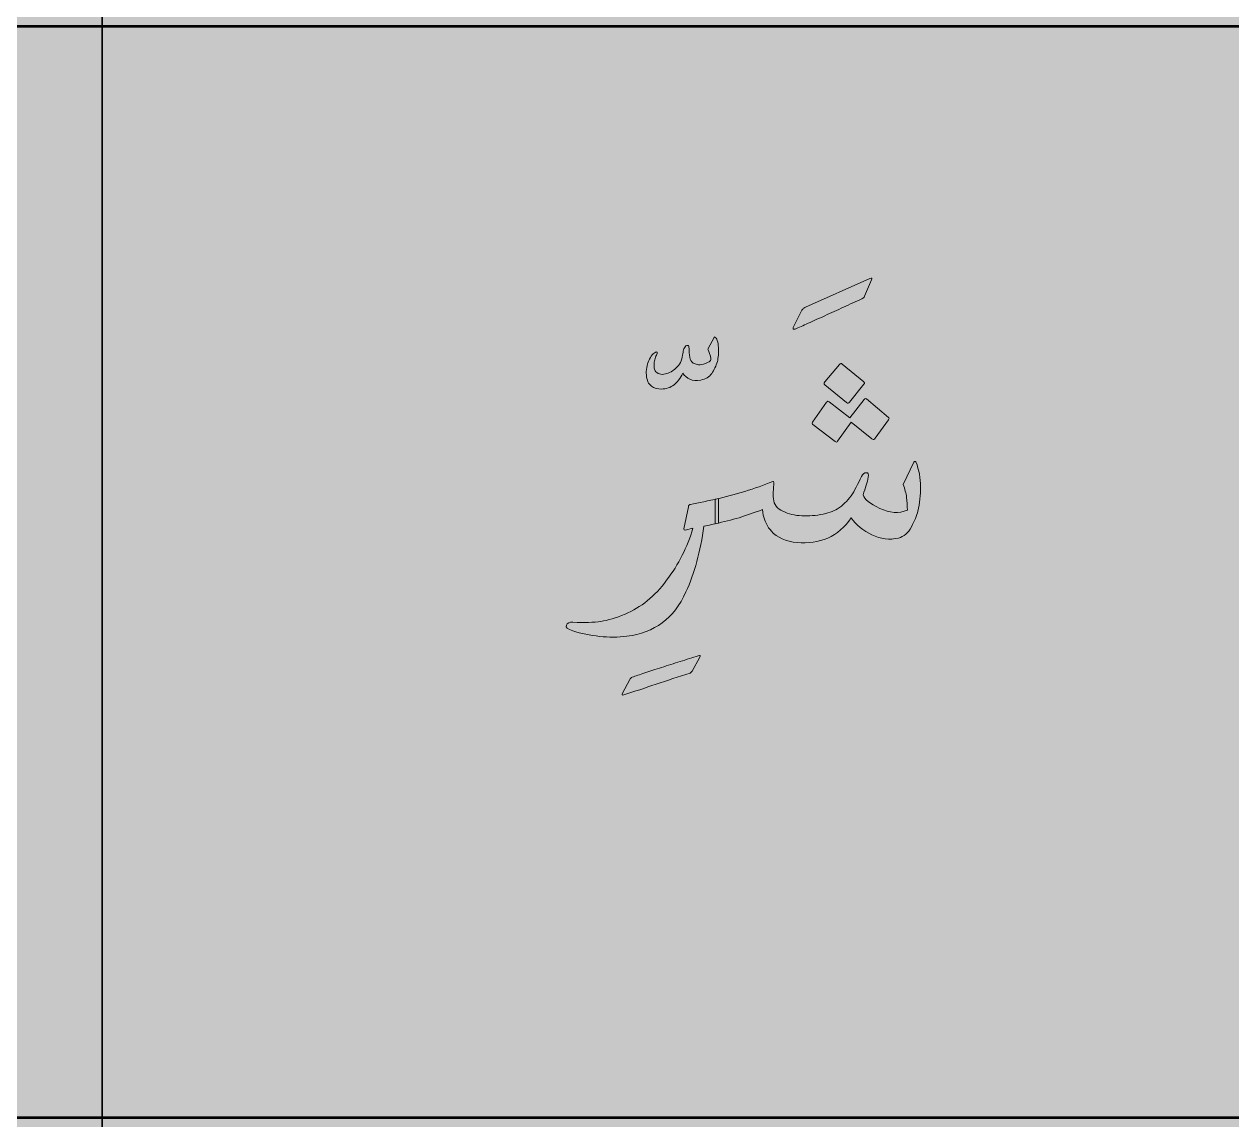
# Model space of a CAD drawing. Header units: inches. Extents: x -1481 to -429, y -1676 to -696.
# Drawn here: x -836.4 to -800.39, y -897.88 to -865.23 of the extents above; entities that cross this region are included whole.
import ezdxf

# ---------------------------------------------------------------- set-up
doc = ezdxf.new("R2010")
doc.units = ezdxf.units.IN
doc.header["$MEASUREMENT"] = 0
doc.layers.add('Layer 1', color=7, linetype='Continuous')

# ---------------------------------------------------------------- blocks, each defined once
blk = doc.blocks.new('block 233')
at = {"layer": 'Layer 1', "true_color": 0x009344}
h = blk.add_hatch(color=114, dxfattribs=at)
h.dxf.hatch_style = 2
h.paths.add_polyline_path([(-693.785, -985.727), (-933.785, -985.727), (-933.785, -695.727), (-693.785, -695.727)])
blk = doc.blocks.new('block 299')
at = {"layer": 'Layer 1', "color": 40, "lineweight": 30, "true_color": 0xf9a01b}
for points in [[(-873.134, -776.717), (-834.071, -776.717), (-834.071, -979.845), (-873.134, -979.845), (-873.134, -776.717)], [(-834.071, -776.717), (-795.008, -776.717), (-795.008, -979.845), (-834.071, -979.845), (-834.071, -776.717)]]:
    blk.add_lwpolyline(points, dxfattribs=at)
blk = doc.blocks.new('block 298')
at = {"layer": 'Layer 1', "true_color": 0x49c6ea}
h = blk.add_hatch(color=133, dxfattribs=at)
h.dxf.hatch_style = 2
h.paths.add_polyline_path([(-918.978, -972.482), (-748.663, -972.482), (-748.663, -755.291), (-918.978, -755.291)])
h = blk.add_hatch(color=133, dxfattribs=at)
h.dxf.hatch_style = 2
h.paths.add_polyline_path([(-907.24, -967.404), (-761.143, -967.404), (-761.143, -765.838), (-907.24, -765.838)])
at = {"layer": 'Layer 1', "true_color": 0xfff4c8}
h = blk.add_hatch(color=254, dxfattribs=at)
h.dxf.hatch_style = 2
h.paths.add_polyline_path([(-911.867, -897.818), (-756.165, -897.818), (-756.165, -865.294), (-911.867, -865.294)])
at = {"layer": 'Layer 1', "lineweight": 0}
blk.add_lwpolyline([(-911.867, -897.818), (-756.165, -897.818), (-756.165, -865.294), (-911.867, -865.294), (-911.867, -897.818)], dxfattribs=at)
at = {"layer": 'Layer 1', "color": 44, "lineweight": 53, "true_color": 0xaf7e09}
blk.add_lwpolyline([(-911.867, -897.818), (-756.165, -897.818), (-756.165, -865.294), (-911.867, -865.294), (-911.867, -897.818)], dxfattribs=at)
at = {"layer": 'Layer 1'}
blk.add_blockref('block 299', (0, 0), dxfattribs=at)
blk = doc.blocks.new('block 349')
at = {"layer": 'Layer 1', "true_color": 0x231f20}
h = blk.add_hatch(color=250, dxfattribs=at)
h.dxf.hatch_style = 2
edge = h.paths.add_edge_path()
edge.add_spline(control_points=[(-816.545, -884.57), (-816.888, -884.678), (-817.225, -884.788), (-817.557, -884.9), (-817.89, -885.012), (-818.208, -885.117), (-818.513, -885.215), (-818.569, -885.233), (-818.583, -885.215), (-818.555, -885.163), (-818.555, -885.163), (-818.339, -884.764), (-818.339, -884.764), (-818.329, -884.743), (-818.319, -884.727), (-818.311, -884.717), (-818.302, -884.706), (-818.287, -884.698), (-818.266, -884.691), (-818.172, -884.655), (-818.047, -884.613), (-817.893, -884.562), (-817.739, -884.511), (-817.572, -884.457), (-817.392, -884.399), (-817.212, -884.342), (-817.027, -884.283), (-816.838, -884.223), (-816.649, -884.164), (-816.469, -884.108), (-816.298, -884.056), (-816.27, -884.045), (-816.252, -884.043), (-816.245, -884.048), (-816.238, -884.053), (-816.242, -884.069), (-816.256, -884.097), (-816.256, -884.097), (-816.482, -884.507), (-816.482, -884.507), (-816.492, -884.521), (-816.502, -884.534), (-816.51, -884.546), (-816.519, -884.559), (-816.531, -884.566), (-816.545, -884.57)], knot_values=[0, 0, 0, 0, 1, 1, 1, 2, 2, 2, 3, 3, 3, 4, 4, 4, 5, 5, 5, 6, 6, 6, 7, 7, 7, 8, 8, 8, 9, 9, 9, 10, 10, 10, 11, 11, 11, 12, 12, 12, 13, 13, 13, 14, 14, 14, 15, 15, 15, 15], degree=3, periodic=1)
at = {"layer": 'Layer 1', "lineweight": 0}
blk.add_open_spline([(-816.545, -884.57), (-816.888, -884.678), (-817.225, -884.788), (-817.557, -884.9), (-817.89, -885.012), (-818.208, -885.117), (-818.513, -885.215), (-818.569, -885.233), (-818.583, -885.215), (-818.555, -885.163), (-818.555, -885.163), (-818.339, -884.764), (-818.339, -884.764), (-818.329, -884.743), (-818.319, -884.727), (-818.311, -884.717), (-818.302, -884.706), (-818.287, -884.698), (-818.266, -884.691), (-818.172, -884.655), (-818.047, -884.613), (-817.893, -884.562), (-817.739, -884.511), (-817.572, -884.457), (-817.392, -884.399), (-817.212, -884.342), (-817.027, -884.283), (-816.838, -884.223), (-816.649, -884.164), (-816.469, -884.108), (-816.298, -884.056), (-816.27, -884.045), (-816.252, -884.043), (-816.245, -884.048), (-816.238, -884.053), (-816.242, -884.069), (-816.256, -884.097), (-816.256, -884.097), (-816.482, -884.507), (-816.482, -884.507), (-816.492, -884.521), (-816.502, -884.534), (-816.51, -884.546), (-816.519, -884.559), (-816.531, -884.566), (-816.545, -884.57)], degree=3, knots=[0, 0, 0, 0, 1, 1, 1, 2, 2, 2, 3, 3, 3, 4, 4, 4, 5, 5, 5, 6, 6, 6, 7, 7, 7, 8, 8, 8, 9, 9, 9, 10, 10, 10, 11, 11, 11, 12, 12, 12, 13, 13, 13, 14, 14, 14, 15, 15, 15, 15], dxfattribs=at)
blk = doc.blocks.new('block 350')
at = {"layer": 'Layer 1', "true_color": 0x231f20}
h = blk.add_hatch(color=250, dxfattribs=at)
h.dxf.hatch_style = 2
edge = h.paths.add_edge_path()
edge.add_spline(control_points=[(-816.76, -875.632), (-816.837, -875.786), (-816.924, -875.901), (-817.022, -875.978), (-817.127, -876.059), (-817.251, -876.101), (-817.395, -876.104), (-817.51, -876.108), (-817.611, -876.078), (-817.696, -876.015), (-817.782, -875.952), (-817.832, -875.842), (-817.846, -875.684), (-817.853, -875.614), (-817.85, -875.542), (-817.835, -875.466), (-817.821, -875.391), (-817.8, -875.32), (-817.773, -875.254), (-817.744, -875.191), (-817.712, -875.136), (-817.675, -875.088), (-817.639, -875.041), (-817.599, -875.011), (-817.557, -874.997), (-817.515, -874.993), (-817.512, -875.025), (-817.547, -875.091), (-817.568, -875.13), (-817.584, -875.175), (-817.597, -875.228), (-817.609, -875.28), (-817.616, -875.332), (-817.618, -875.382), (-817.619, -875.433), (-817.615, -875.476), (-817.605, -875.511), (-817.594, -875.546), (-817.571, -875.579), (-817.536, -875.611), (-817.484, -875.649), (-817.428, -875.668), (-817.368, -875.666), (-817.309, -875.664), (-817.251, -875.651), (-817.195, -875.627), (-817.136, -875.602), (-817.082, -875.573), (-817.035, -875.54), (-816.988, -875.507), (-816.94, -875.462), (-816.891, -875.406), (-816.845, -875.354), (-816.812, -875.287), (-816.791, -875.207), (-816.77, -875.126), (-816.756, -875.06), (-816.749, -875.007), (-816.746, -874.962), (-816.733, -874.916), (-816.712, -874.871), (-816.691, -874.825), (-816.656, -874.803), (-816.607, -874.803), (-816.597, -874.803), (-816.589, -874.812), (-816.584, -874.831), (-816.578, -874.851), (-816.574, -874.872), (-816.571, -874.897), (-816.567, -874.921), (-816.565, -874.945), (-816.565, -874.968), (-816.565, -874.991), (-816.565, -875.007), (-816.565, -875.018), (-816.565, -875.119), (-816.55, -875.199), (-816.518, -875.257), (-816.487, -875.314), (-816.424, -875.354), (-816.329, -875.375), (-816.28, -875.385), (-816.216, -875.38), (-816.138, -875.359), (-816.059, -875.338), (-815.99, -875.303), (-815.93, -875.254), (-815.923, -875.247), (-815.922, -875.228), (-815.925, -875.196), (-815.929, -875.165), (-815.935, -875.132), (-815.943, -875.096), (-815.952, -875.062), (-815.964, -875.024), (-815.98, -874.984), (-815.996, -874.943), (-816.006, -874.92), (-816.009, -874.913), (-816.009, -874.913), (-815.815, -874.545), (-815.815, -874.545), (-815.78, -874.563), (-815.753, -874.601), (-815.733, -874.661), (-815.714, -874.72), (-815.702, -874.788), (-815.697, -874.863), (-815.691, -874.938), (-815.692, -875.014), (-815.699, -875.091), (-815.706, -875.168), (-815.715, -875.233), (-815.726, -875.286), (-815.768, -875.415), (-815.825, -875.532), (-815.896, -875.637), (-815.968, -875.742), (-816.077, -875.808), (-816.224, -875.836), (-816.354, -875.861), (-816.462, -875.852), (-816.55, -875.81), (-816.637, -875.768), (-816.707, -875.709), (-816.76, -875.632)], knot_values=[0, 0, 0, 0, 1, 1, 1, 2, 2, 2, 3, 3, 3, 4, 4, 4, 5, 5, 5, 6, 6, 6, 7, 7, 7, 8, 8, 8, 9, 9, 9, 10, 10, 10, 11, 11, 11, 12, 12, 12, 13, 13, 13, 14, 14, 14, 15, 15, 15, 16, 16, 16, 17, 17, 17, 18, 18, 18, 19, 19, 19, 20, 20, 20, 21, 21, 21, 22, 22, 22, 23, 23, 23, 24, 24, 24, 25, 25, 25, 26, 26, 26, 27, 27, 27, 28, 28, 28, 29, 29, 29, 30, 30, 30, 31, 31, 31, 32, 32, 32, 33, 33, 33, 34, 34, 34, 35, 35, 35, 36, 36, 36, 37, 37, 37, 38, 38, 38, 39, 39, 39, 40, 40, 40, 41, 41, 41, 42, 42, 42, 42], degree=3, periodic=1)
at = {"layer": 'Layer 1', "lineweight": 0}
blk.add_open_spline([(-816.76, -875.632), (-816.837, -875.786), (-816.924, -875.901), (-817.022, -875.978), (-817.127, -876.059), (-817.251, -876.101), (-817.395, -876.104), (-817.51, -876.108), (-817.611, -876.078), (-817.696, -876.015), (-817.782, -875.952), (-817.832, -875.842), (-817.846, -875.684), (-817.853, -875.614), (-817.85, -875.542), (-817.835, -875.466), (-817.821, -875.391), (-817.8, -875.32), (-817.773, -875.254), (-817.744, -875.191), (-817.712, -875.136), (-817.675, -875.088), (-817.639, -875.041), (-817.599, -875.011), (-817.557, -874.997), (-817.515, -874.993), (-817.512, -875.025), (-817.547, -875.091), (-817.568, -875.13), (-817.584, -875.175), (-817.597, -875.228), (-817.609, -875.28), (-817.616, -875.332), (-817.618, -875.382), (-817.619, -875.433), (-817.615, -875.476), (-817.605, -875.511), (-817.594, -875.546), (-817.571, -875.579), (-817.536, -875.611), (-817.484, -875.649), (-817.428, -875.668), (-817.368, -875.666), (-817.309, -875.664), (-817.251, -875.651), (-817.195, -875.627), (-817.136, -875.602), (-817.082, -875.573), (-817.035, -875.54), (-816.988, -875.507), (-816.94, -875.462), (-816.891, -875.406), (-816.845, -875.354), (-816.812, -875.287), (-816.791, -875.207), (-816.77, -875.126), (-816.756, -875.06), (-816.749, -875.007), (-816.746, -874.962), (-816.733, -874.916), (-816.712, -874.871), (-816.691, -874.825), (-816.656, -874.803), (-816.607, -874.803), (-816.597, -874.803), (-816.589, -874.812), (-816.584, -874.831), (-816.578, -874.851), (-816.574, -874.872), (-816.571, -874.897), (-816.567, -874.921), (-816.565, -874.945), (-816.565, -874.968), (-816.565, -874.991), (-816.565, -875.007), (-816.565, -875.018), (-816.565, -875.119), (-816.55, -875.199), (-816.518, -875.257), (-816.487, -875.314), (-816.424, -875.354), (-816.329, -875.375), (-816.28, -875.385), (-816.216, -875.38), (-816.138, -875.359), (-816.059, -875.338), (-815.99, -875.303), (-815.93, -875.254), (-815.923, -875.247), (-815.922, -875.228), (-815.925, -875.196), (-815.929, -875.165), (-815.935, -875.132), (-815.943, -875.096), (-815.952, -875.062), (-815.964, -875.024), (-815.98, -874.984), (-815.996, -874.943), (-816.006, -874.92), (-816.009, -874.913), (-816.009, -874.913), (-815.815, -874.545), (-815.815, -874.545), (-815.78, -874.563), (-815.753, -874.601), (-815.733, -874.661), (-815.714, -874.72), (-815.702, -874.788), (-815.697, -874.863), (-815.691, -874.938), (-815.692, -875.014), (-815.699, -875.091), (-815.706, -875.168), (-815.715, -875.233), (-815.726, -875.286), (-815.768, -875.415), (-815.825, -875.532), (-815.896, -875.637), (-815.968, -875.742), (-816.077, -875.808), (-816.224, -875.836), (-816.354, -875.861), (-816.462, -875.852), (-816.55, -875.81), (-816.637, -875.768), (-816.707, -875.709), (-816.76, -875.632)], degree=3, knots=[0, 0, 0, 0, 1, 1, 1, 2, 2, 2, 3, 3, 3, 4, 4, 4, 5, 5, 5, 6, 6, 6, 7, 7, 7, 8, 8, 8, 9, 9, 9, 10, 10, 10, 11, 11, 11, 12, 12, 12, 13, 13, 13, 14, 14, 14, 15, 15, 15, 16, 16, 16, 17, 17, 17, 18, 18, 18, 19, 19, 19, 20, 20, 20, 21, 21, 21, 22, 22, 22, 23, 23, 23, 24, 24, 24, 25, 25, 25, 26, 26, 26, 27, 27, 27, 28, 28, 28, 29, 29, 29, 30, 30, 30, 31, 31, 31, 32, 32, 32, 33, 33, 33, 34, 34, 34, 35, 35, 35, 36, 36, 36, 37, 37, 37, 38, 38, 38, 39, 39, 39, 40, 40, 40, 41, 41, 41, 42, 42, 42, 42], dxfattribs=at)
blk = doc.blocks.new('block 351')
at = {"layer": 'Layer 1', "true_color": 0x231f20}
h = blk.add_hatch(color=250, dxfattribs=at)
h.dxf.hatch_style = 2
edge = h.paths.add_edge_path()
edge.add_spline(control_points=[(-811.419, -873.413), (-811.594, -873.493), (-811.777, -873.577), (-811.967, -873.665), (-812.158, -873.752), (-812.343, -873.836), (-812.521, -873.917), (-812.699, -873.997), (-812.866, -874.072), (-813.02, -874.142), (-813.174, -874.212), (-813.305, -874.27), (-813.413, -874.316), (-813.438, -874.326), (-813.455, -874.326), (-813.466, -874.316), (-813.476, -874.305), (-813.476, -874.289), (-813.466, -874.268), (-813.466, -874.268), (-813.209, -873.754), (-813.209, -873.754), (-813.191, -873.726), (-813.173, -873.706), (-813.154, -873.694), (-813.134, -873.681), (-813.116, -873.67), (-813.098, -873.659), (-813.098, -873.659), (-811.183, -872.809), (-811.183, -872.809), (-811.127, -872.785), (-811.109, -872.799), (-811.13, -872.851), (-811.13, -872.851), (-811.345, -873.339), (-811.345, -873.339), (-811.356, -873.371), (-811.38, -873.395), (-811.419, -873.413)], knot_values=[0, 0, 0, 0, 1, 1, 1, 2, 2, 2, 3, 3, 3, 4, 4, 4, 5, 5, 5, 6, 6, 6, 7, 7, 7, 8, 8, 8, 9, 9, 9, 10, 10, 10, 11, 11, 11, 12, 12, 12, 13, 13, 13, 13], degree=3, periodic=1)
at = {"layer": 'Layer 1', "lineweight": 0}
blk.add_open_spline([(-811.419, -873.413), (-811.594, -873.493), (-811.777, -873.577), (-811.967, -873.665), (-812.158, -873.752), (-812.343, -873.836), (-812.521, -873.917), (-812.699, -873.997), (-812.866, -874.072), (-813.02, -874.142), (-813.174, -874.212), (-813.305, -874.27), (-813.413, -874.316), (-813.438, -874.326), (-813.455, -874.326), (-813.466, -874.316), (-813.476, -874.305), (-813.476, -874.289), (-813.466, -874.268), (-813.466, -874.268), (-813.209, -873.754), (-813.209, -873.754), (-813.191, -873.726), (-813.173, -873.706), (-813.154, -873.694), (-813.134, -873.681), (-813.116, -873.67), (-813.098, -873.659), (-813.098, -873.659), (-811.183, -872.809), (-811.183, -872.809), (-811.127, -872.785), (-811.109, -872.799), (-811.13, -872.851), (-811.13, -872.851), (-811.345, -873.339), (-811.345, -873.339), (-811.356, -873.371), (-811.38, -873.395), (-811.419, -873.413)], degree=3, knots=[0, 0, 0, 0, 1, 1, 1, 2, 2, 2, 3, 3, 3, 4, 4, 4, 5, 5, 5, 6, 6, 6, 7, 7, 7, 8, 8, 8, 9, 9, 9, 10, 10, 10, 11, 11, 11, 12, 12, 12, 13, 13, 13, 13], dxfattribs=at)
blk = doc.blocks.new('block 297')
at = {"layer": 'Layer 1', "true_color": 0x231f20}
h = blk.add_hatch(color=250, dxfattribs=at)
h.dxf.hatch_style = 2
edge = h.paths.add_edge_path()
edge.add_spline(control_points=[(-815.79, -879.388), (-815.185, -879.252), (-814.615, -879.075), (-814.079, -878.858), (-814.058, -878.851), (-814.048, -878.865), (-814.048, -878.9), (-814.051, -878.984), (-814.055, -879.055), (-814.058, -879.113), (-814.062, -879.17), (-814.064, -879.234), (-814.064, -879.304), (-814.064, -879.49), (-813.987, -879.627), (-813.833, -879.716), (-813.679, -879.805), (-813.497, -879.859), (-813.287, -879.876), (-813.077, -879.894), (-812.865, -879.883), (-812.652, -879.845), (-812.438, -879.806), (-812.27, -879.748), (-812.148, -879.671), (-811.984, -879.57), (-811.849, -879.442), (-811.744, -879.288), (-811.639, -879.134), (-811.534, -878.94), (-811.429, -878.706), (-811.401, -878.636), (-811.355, -878.599), (-811.292, -878.596), (-811.229, -878.592), (-811.208, -878.636), (-811.229, -878.727), (-811.261, -878.877), (-811.313, -879.052), (-811.387, -879.252), (-811.348, -879.385), (-811.182, -879.521), (-810.888, -879.661), (-810.594, -879.801), (-810.32, -879.818), (-810.064, -879.713), (-810.064, -879.581), (-810.072, -879.454), (-810.088, -879.333), (-810.104, -879.212), (-810.138, -879.084), (-810.19, -878.947), (-810.19, -878.947), (-809.87, -878.286), (-809.87, -878.286), (-809.846, -878.254), (-809.825, -878.251), (-809.807, -878.275), (-809.716, -878.52), (-809.671, -878.766), (-809.671, -879.013), (-809.671, -879.259), (-809.697, -879.504), (-809.749, -879.745), (-809.781, -879.874), (-809.846, -880.03), (-809.944, -880.212), (-810.042, -880.394), (-810.171, -880.504), (-810.332, -880.543), (-810.591, -880.606), (-810.853, -880.574), (-811.119, -880.448), (-811.385, -880.322), (-811.592, -880.153), (-811.739, -879.939), (-811.931, -880.223), (-812.165, -880.424), (-812.439, -880.543), (-812.714, -880.662), (-813.018, -880.706), (-813.352, -880.677), (-813.687, -880.647), (-813.943, -880.532), (-814.121, -880.333), (-814.198, -880.252), (-814.26, -880.154), (-814.305, -880.039), (-814.351, -879.923), (-814.377, -879.808), (-814.384, -879.692), (-814.632, -879.79), (-814.866, -879.872), (-815.084, -879.937), (-815.303, -880.001), (-815.538, -880.062), (-815.79, -880.118), (-815.79, -880.118), (-815.79, -879.388), (-815.79, -879.388)], knot_values=[0, 0, 0, 0, 1, 1, 1, 2, 2, 2, 3, 3, 3, 4, 4, 4, 5, 5, 5, 6, 6, 6, 7, 7, 7, 8, 8, 8, 9, 9, 9, 10, 10, 10, 11, 11, 11, 12, 12, 12, 13, 13, 13, 14, 14, 14, 15, 15, 15, 16, 16, 16, 17, 17, 17, 18, 18, 18, 19, 19, 19, 20, 20, 20, 21, 21, 21, 22, 22, 22, 23, 23, 23, 24, 24, 24, 25, 25, 25, 26, 26, 26, 27, 27, 27, 28, 28, 28, 29, 29, 29, 30, 30, 30, 31, 31, 31, 32, 32, 32, 33, 33, 33, 33], degree=3, periodic=1)
edge = h.paths.add_edge_path()
edge.add_spline(control_points=[(-811.02, -877.572), (-811.041, -877.597), (-811.056, -877.609), (-811.067, -877.609), (-811.077, -877.609), (-811.095, -877.6), (-811.119, -877.583), (-811.119, -877.583), (-811.739, -877.094), (-811.739, -877.094), (-811.739, -877.094), (-812.143, -877.656), (-812.143, -877.656), (-812.167, -877.688), (-812.193, -877.691), (-812.221, -877.667), (-812.221, -877.667), (-812.883, -877.163), (-812.883, -877.163), (-812.907, -877.142), (-812.911, -877.119), (-812.893, -877.094), (-812.893, -877.094), (-812.473, -876.496), (-812.473, -876.496), (-812.456, -876.475), (-812.443, -876.466), (-812.434, -876.467), (-812.425, -876.469), (-812.414, -876.475), (-812.4, -876.486), (-812.4, -876.486), (-811.775, -876.963), (-811.775, -876.963), (-811.775, -876.963), (-811.35, -876.417), (-811.35, -876.417), (-811.329, -876.389), (-811.308, -876.382), (-811.287, -876.396), (-811.287, -876.396), (-810.626, -876.948), (-810.626, -876.948), (-810.605, -876.969), (-810.605, -876.993), (-810.626, -877.021), (-810.626, -877.021), (-811.02, -877.572), (-811.02, -877.572)], knot_values=[0, 0, 0, 0, 1, 1, 1, 2, 2, 2, 3, 3, 3, 4, 4, 4, 5, 5, 5, 6, 6, 6, 7, 7, 7, 8, 8, 8, 9, 9, 9, 10, 10, 10, 11, 11, 11, 12, 12, 12, 13, 13, 13, 14, 14, 14, 15, 15, 15, 16, 16, 16, 16], degree=3, periodic=1)
edge = h.paths.add_edge_path()
edge.add_spline(control_points=[(-812.09, -875.368), (-812.066, -875.336), (-812.04, -875.333), (-812.011, -875.357), (-812.011, -875.357), (-811.366, -875.887), (-811.366, -875.887), (-811.338, -875.908), (-811.336, -875.933), (-811.361, -875.961), (-811.361, -875.961), (-811.791, -876.496), (-811.791, -876.496), (-811.816, -876.528), (-811.844, -876.531), (-811.875, -876.507), (-811.875, -876.507), (-812.526, -875.982), (-812.526, -875.982), (-812.554, -875.957), (-812.554, -875.928), (-812.526, -875.893), (-812.526, -875.893), (-812.09, -875.368), (-812.09, -875.368), (-812.09, -875.368), (-812.09, -875.368), (-812.09, -875.368)], knot_values=[0, 0, 0, 0, 1, 1, 1, 2, 2, 2, 3, 3, 3, 4, 4, 4, 5, 5, 5, 6, 6, 6, 7, 7, 7, 8, 8, 8, 9, 9, 9, 9], degree=3, periodic=1)
h = blk.add_hatch(color=250, dxfattribs=at)
h.dxf.hatch_style = 2
edge = h.paths.add_edge_path()
edge.add_spline(control_points=[(-816.593, -879.609), (-816.586, -879.57), (-816.567, -879.547), (-816.535, -879.54), (-816.28, -879.491), (-816, -879.434), (-815.695, -879.367), (-815.695, -879.367), (-815.695, -880.097), (-815.695, -880.097), (-815.832, -880.128), (-815.977, -880.16), (-816.131, -880.191), (-816.233, -880.936), (-816.411, -881.589), (-816.666, -882.149), (-816.848, -882.551), (-817.084, -882.858), (-817.375, -883.07), (-817.665, -883.282), (-818.015, -883.415), (-818.425, -883.471), (-818.691, -883.503), (-818.963, -883.504), (-819.243, -883.474), (-819.523, -883.444), (-819.789, -883.389), (-820.041, -883.309), (-820.195, -883.263), (-820.258, -883.208), (-820.23, -883.143), (-820.202, -883.079), (-820.139, -883.048), (-820.041, -883.052), (-819.691, -883.065), (-819.412, -883.058), (-819.204, -883.028), (-818.996, -882.998), (-818.755, -882.926), (-818.482, -882.81), (-818.01, -882.614), (-817.596, -882.278), (-817.241, -881.802), (-816.886, -881.326), (-816.624, -880.81), (-816.456, -880.254), (-816.456, -880.254), (-816.687, -880.312), (-816.687, -880.312), (-816.715, -880.315), (-816.728, -880.301), (-816.724, -880.27), (-816.724, -880.27), (-816.593, -879.609), (-816.593, -879.609), (-816.593, -879.609), (-816.593, -879.609), (-816.593, -879.609)], knot_values=[0, 0, 0, 0, 1, 1, 1, 2, 2, 2, 3, 3, 3, 4, 4, 4, 5, 5, 5, 6, 6, 6, 7, 7, 7, 8, 8, 8, 9, 9, 9, 10, 10, 10, 11, 11, 11, 12, 12, 12, 13, 13, 13, 14, 14, 14, 15, 15, 15, 16, 16, 16, 17, 17, 17, 18, 18, 18, 19, 19, 19, 19], degree=3, periodic=1)
at = {"layer": 'Layer 1', "lineweight": 0}
for points, knots in [([(-812.09, -875.368), (-812.066, -875.336), (-812.04, -875.333), (-812.011, -875.357), (-812.011, -875.357), (-811.366, -875.887), (-811.366, -875.887), (-811.338, -875.908), (-811.336, -875.933), (-811.361, -875.961), (-811.361, -875.961), (-811.791, -876.496), (-811.791, -876.496), (-811.816, -876.528), (-811.844, -876.531), (-811.875, -876.507), (-811.875, -876.507), (-812.526, -875.982), (-812.526, -875.982), (-812.554, -875.957), (-812.554, -875.928), (-812.526, -875.893), (-812.526, -875.893), (-812.09, -875.368), (-812.09, -875.368), (-812.09, -875.368), (-812.09, -875.368), (-812.09, -875.368)], [0, 0, 0, 0, 1, 1, 1, 2, 2, 2, 3, 3, 3, 4, 4, 4, 5, 5, 5, 6, 6, 6, 7, 7, 7, 8, 8, 8, 9, 9, 9, 9]), ([(-811.02, -877.572), (-811.041, -877.597), (-811.056, -877.609), (-811.067, -877.609), (-811.077, -877.609), (-811.095, -877.6), (-811.119, -877.583), (-811.119, -877.583), (-811.739, -877.094), (-811.739, -877.094), (-811.739, -877.094), (-812.143, -877.656), (-812.143, -877.656), (-812.167, -877.688), (-812.193, -877.691), (-812.221, -877.667), (-812.221, -877.667), (-812.883, -877.163), (-812.883, -877.163), (-812.907, -877.142), (-812.911, -877.119), (-812.893, -877.094), (-812.893, -877.094), (-812.473, -876.496), (-812.473, -876.496), (-812.456, -876.475), (-812.443, -876.466), (-812.434, -876.467), (-812.425, -876.469), (-812.414, -876.475), (-812.4, -876.486), (-812.4, -876.486), (-811.775, -876.963), (-811.775, -876.963), (-811.775, -876.963), (-811.35, -876.417), (-811.35, -876.417), (-811.329, -876.389), (-811.308, -876.382), (-811.287, -876.396), (-811.287, -876.396), (-810.626, -876.948), (-810.626, -876.948), (-810.605, -876.969), (-810.605, -876.993), (-810.626, -877.021), (-810.626, -877.021), (-811.02, -877.572), (-811.02, -877.572)], [0, 0, 0, 0, 1, 1, 1, 2, 2, 2, 3, 3, 3, 4, 4, 4, 5, 5, 5, 6, 6, 6, 7, 7, 7, 8, 8, 8, 9, 9, 9, 10, 10, 10, 11, 11, 11, 12, 12, 12, 13, 13, 13, 14, 14, 14, 15, 15, 15, 16, 16, 16, 16]), ([(-815.79, -879.388), (-815.185, -879.252), (-814.615, -879.075), (-814.079, -878.858), (-814.058, -878.851), (-814.048, -878.865), (-814.048, -878.9), (-814.051, -878.984), (-814.055, -879.055), (-814.058, -879.113), (-814.062, -879.17), (-814.064, -879.234), (-814.064, -879.304), (-814.064, -879.49), (-813.987, -879.627), (-813.833, -879.716), (-813.679, -879.805), (-813.497, -879.859), (-813.287, -879.876), (-813.077, -879.894), (-812.865, -879.883), (-812.652, -879.845), (-812.438, -879.806), (-812.27, -879.748), (-812.148, -879.671), (-811.984, -879.57), (-811.849, -879.442), (-811.744, -879.288), (-811.639, -879.134), (-811.534, -878.94), (-811.429, -878.706), (-811.401, -878.636), (-811.355, -878.599), (-811.292, -878.596), (-811.229, -878.592), (-811.208, -878.636), (-811.229, -878.727), (-811.261, -878.877), (-811.313, -879.052), (-811.387, -879.252), (-811.348, -879.385), (-811.182, -879.521), (-810.888, -879.661), (-810.594, -879.801), (-810.32, -879.818), (-810.064, -879.713), (-810.064, -879.581), (-810.072, -879.454), (-810.088, -879.333), (-810.104, -879.212), (-810.138, -879.084), (-810.19, -878.947), (-810.19, -878.947), (-809.87, -878.286), (-809.87, -878.286), (-809.846, -878.254), (-809.825, -878.251), (-809.807, -878.275), (-809.716, -878.52), (-809.671, -878.766), (-809.671, -879.013), (-809.671, -879.259), (-809.697, -879.504), (-809.749, -879.745), (-809.781, -879.874), (-809.846, -880.03), (-809.944, -880.212), (-810.042, -880.394), (-810.171, -880.504), (-810.332, -880.543), (-810.591, -880.606), (-810.853, -880.574), (-811.119, -880.448), (-811.385, -880.322), (-811.592, -880.153), (-811.739, -879.939), (-811.931, -880.223), (-812.165, -880.424), (-812.439, -880.543), (-812.714, -880.662), (-813.018, -880.706), (-813.352, -880.677), (-813.687, -880.647), (-813.943, -880.532), (-814.121, -880.333), (-814.198, -880.252), (-814.26, -880.154), (-814.305, -880.039), (-814.351, -879.923), (-814.377, -879.808), (-814.384, -879.692), (-814.632, -879.79), (-814.866, -879.872), (-815.084, -879.937), (-815.303, -880.001), (-815.538, -880.062), (-815.79, -880.118), (-815.79, -880.118), (-815.79, -879.388), (-815.79, -879.388)], [0, 0, 0, 0, 1, 1, 1, 2, 2, 2, 3, 3, 3, 4, 4, 4, 5, 5, 5, 6, 6, 6, 7, 7, 7, 8, 8, 8, 9, 9, 9, 10, 10, 10, 11, 11, 11, 12, 12, 12, 13, 13, 13, 14, 14, 14, 15, 15, 15, 16, 16, 16, 17, 17, 17, 18, 18, 18, 19, 19, 19, 20, 20, 20, 21, 21, 21, 22, 22, 22, 23, 23, 23, 24, 24, 24, 25, 25, 25, 26, 26, 26, 27, 27, 27, 28, 28, 28, 29, 29, 29, 30, 30, 30, 31, 31, 31, 32, 32, 32, 33, 33, 33, 33]), ([(-816.593, -879.609), (-816.586, -879.57), (-816.567, -879.547), (-816.535, -879.54), (-816.28, -879.491), (-816, -879.434), (-815.695, -879.367), (-815.695, -879.367), (-815.695, -880.097), (-815.695, -880.097), (-815.832, -880.128), (-815.977, -880.16), (-816.131, -880.191), (-816.233, -880.936), (-816.411, -881.589), (-816.666, -882.149), (-816.848, -882.551), (-817.084, -882.858), (-817.375, -883.07), (-817.665, -883.282), (-818.015, -883.415), (-818.425, -883.471), (-818.691, -883.503), (-818.963, -883.504), (-819.243, -883.474), (-819.523, -883.444), (-819.789, -883.389), (-820.041, -883.309), (-820.195, -883.263), (-820.258, -883.208), (-820.23, -883.143), (-820.202, -883.079), (-820.139, -883.048), (-820.041, -883.052), (-819.691, -883.065), (-819.412, -883.058), (-819.204, -883.028), (-818.996, -882.998), (-818.755, -882.926), (-818.482, -882.81), (-818.01, -882.614), (-817.596, -882.278), (-817.241, -881.802), (-816.886, -881.326), (-816.624, -880.81), (-816.456, -880.254), (-816.456, -880.254), (-816.687, -880.312), (-816.687, -880.312), (-816.715, -880.315), (-816.728, -880.301), (-816.724, -880.27), (-816.724, -880.27), (-816.593, -879.609), (-816.593, -879.609), (-816.593, -879.609), (-816.593, -879.609), (-816.593, -879.609)], [0, 0, 0, 0, 1, 1, 1, 2, 2, 2, 3, 3, 3, 4, 4, 4, 5, 5, 5, 6, 6, 6, 7, 7, 7, 8, 8, 8, 9, 9, 9, 10, 10, 10, 11, 11, 11, 12, 12, 12, 13, 13, 13, 14, 14, 14, 15, 15, 15, 16, 16, 16, 17, 17, 17, 18, 18, 18, 19, 19, 19, 19])]:
    blk.add_open_spline(points, degree=3, knots=knots, dxfattribs=at)
at = {"layer": 'Layer 1'}
for name in ['block 298', 'block 351', 'block 350', 'block 349']:
    blk.add_blockref(name, (0, 0), dxfattribs=at)

msp = doc.modelspace()

# ---------------------------------------------------------------- hatches: boundary and pattern name
at = {"layer": 'Layer 1', "true_color": 0x006738}
h = msp.add_hatch(color=116, dxfattribs=at)
h.dxf.hatch_style = 2
h.paths.add_polyline_path([(-749.015, -970.727), (-919.015, -970.727), (-919.015, -752.351), (-749.015, -752.351)])

# ---------------------------------------------------------------- block references
at = {"layer": 'Layer 1'}
for name in ['block 233', 'block 297']:
    msp.add_blockref(name, (0, 0), dxfattribs=at)

doc.saveas('drawing.dxf')
